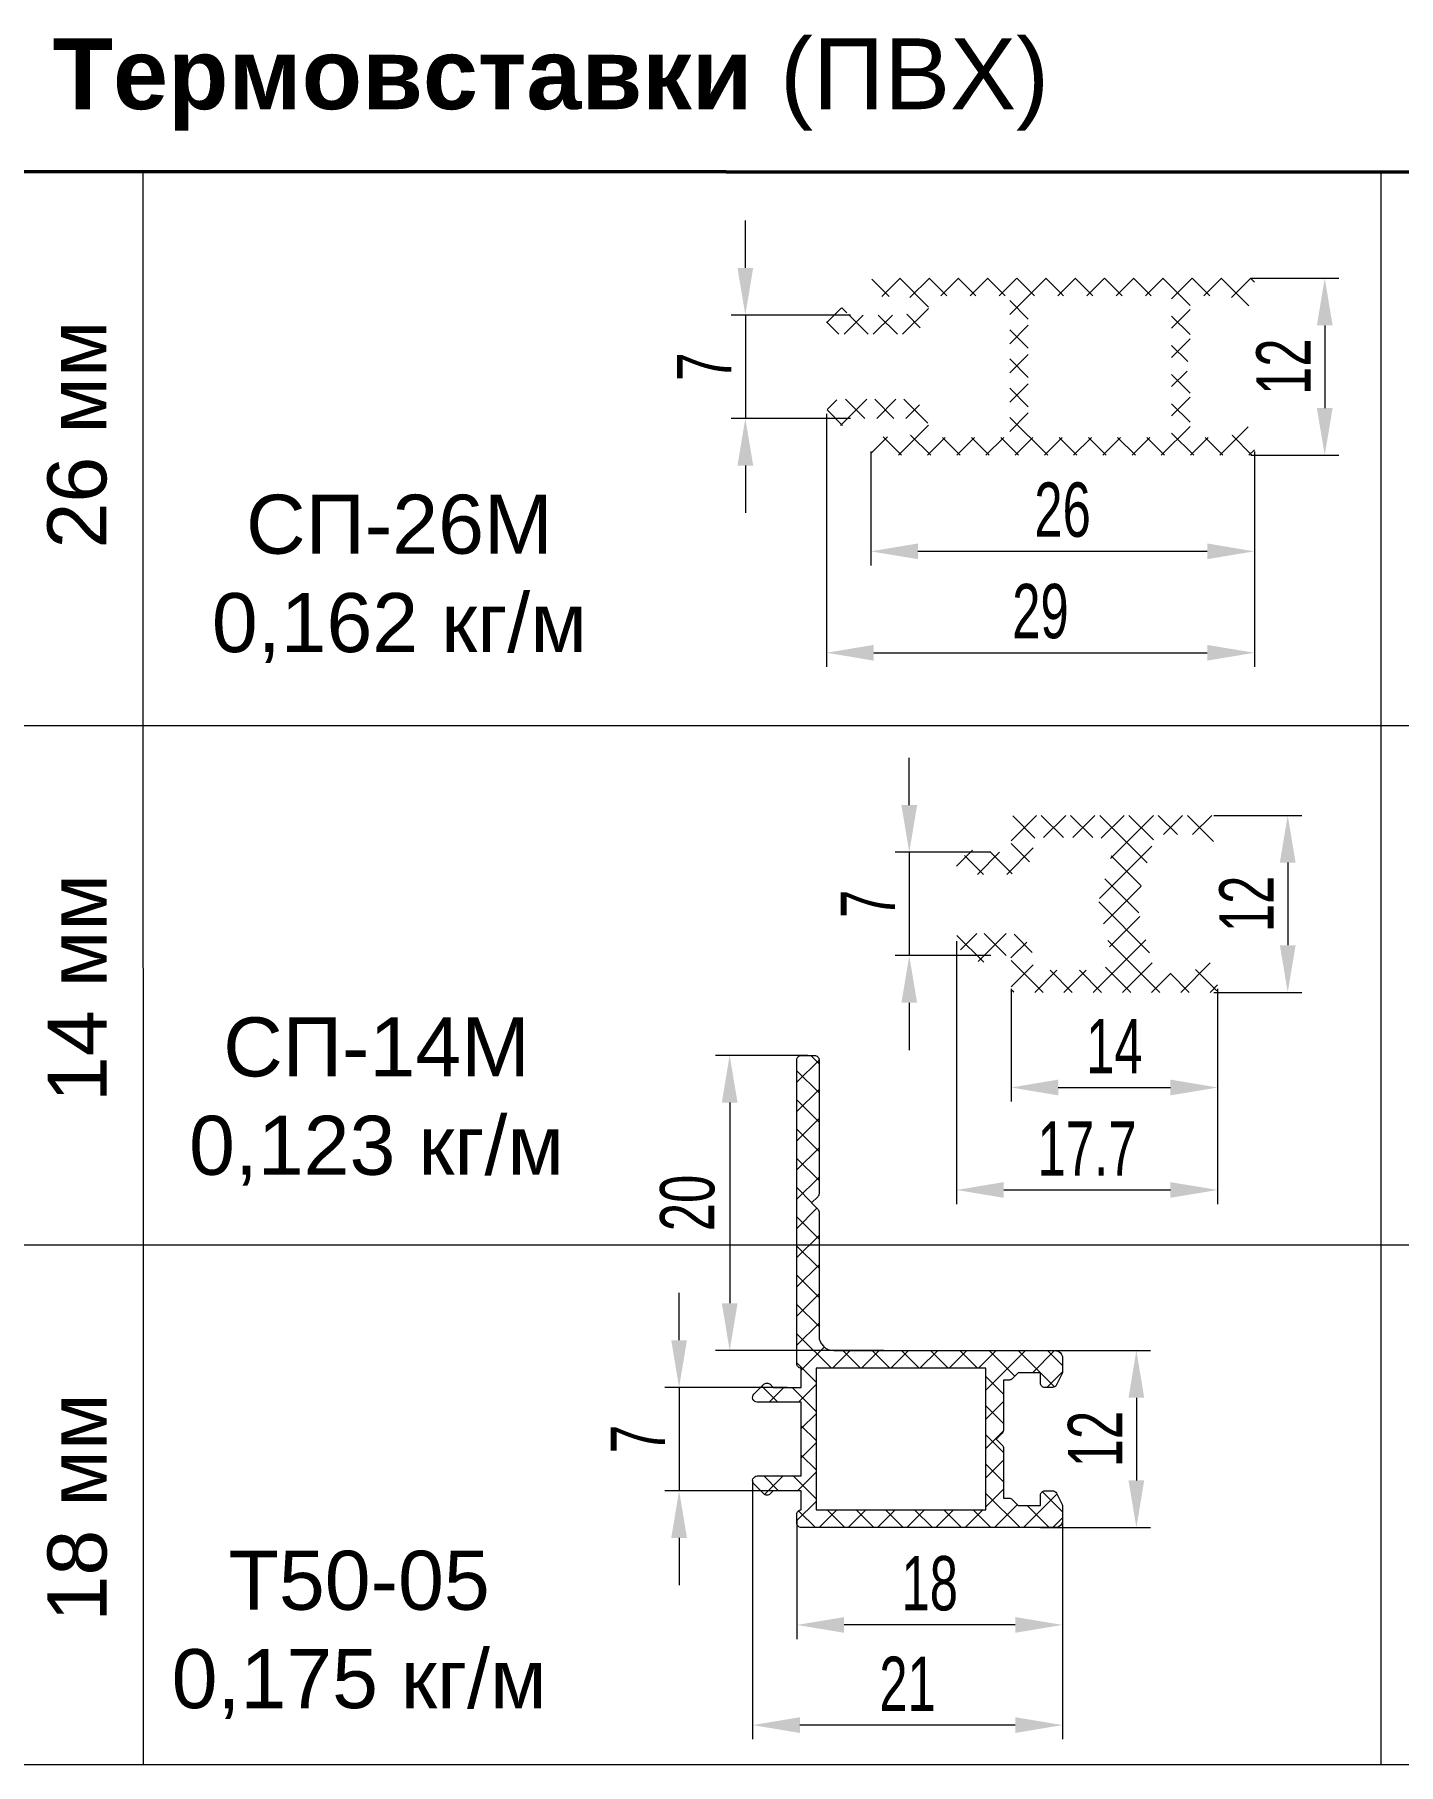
# Model space of a CAD drawing. Extents: x -37 to 4620, y -49 to 348.
# Drawn here: x 3655.4 to 3713.2, y 51 to 124.3 of the extents above; entities that cross this region are included whole.
import ezdxf

# ---------------------------------------------------------------- set-up
doc = ezdxf.new("R2010")
doc.units = 0
doc.header["$LTSCALE"] = 5
doc.layers.get('0').update_dxf_attribs({"linetype": 'CONTINUOUS', "lineweight": 30})
doc.layers.get('DEFPOINTS').update_dxf_attribs({"linetype": 'CONTINUOUS'})
for name, color, linetype, lineweight in [('Dimentions', 5, 'CONTINUOUS', 15), ('Рамки', 1, 'CONTINUOUS', 15), ('Текстовый', 7, 'CONTINUOUS', 9), ('Уплотнители', 1, 'CONTINUOUS', 20), ('Штриховка', 1, 'CONTINUOUS', 5)]:
    doc.layers.add(name, color=color, linetype=linetype, lineweight=lineweight)
doc.styles.add('style23', font='russ.shx', dxfattribs={"width": 0.7, "height": 2.3})
doc.styles.add('Каталожный', font='arial.ttf', dxfattribs={"height": 2.5})
doc.dimstyles.new('MX2', dxfattribs={"dimtxt": 2.3, "dimasz": 2, "dimexe": 0.6, "dimexo": 0, "dimgap": 0.6, "dimtad": 1, "dimdec": 1, "dimlfac": 2, "dimdsep": 46, "dimtxsty": 'style23', "dimcen": 0, "dimclrd": 256, "dimclre": 256, "dimclrt": 256, "dimaunit": 1, "dimadec": 1, "dimazin": 2, "dimtfac": 1, "dimtdec": 1, "dimtmove": 0, "dimatfit": 3, "dimfxl": 1, "dimtolj": 1, "dimtzin": 0, "dimlwd": -1, "dimlwe": -1, "dimarcsym": 0})

# ---------------------------------------------------------------- blocks, each defined once
blk = doc.blocks.new('*D295')
at = {"layer": 'DEFPOINTS', "color": 0, "transparency": 16777216}
for p in [(3698.035, 68.529), (3698.035, 61.029), (3702.1, 61.029)]:
    blk.add_point(p, dxfattribs=at)
at = {"layer": 'Dimentions', "transparency": 16777216}
for p, q in [((3698.035, 68.529), (3702.7, 68.529)), ((3702.1, 66.529), (3702.1, 63.029)), ((3698.035, 61.029), (3702.7, 61.029))]:
    blk.add_line(p, q, dxfattribs=at)
for points in [[(3701.766, 66.529), (3702.433, 66.529), (3702.1, 68.529)], [(3701.766, 63.029), (3702.433, 63.029), (3702.1, 61.029)]]:
    blk.add_solid(points, dxfattribs=at)
at = {"layer": 'Dimentions', "transparency": 16777216, "insert": (3700.35, 64.779), "char_height": 2.3, "attachment_point": 5, "rotation": 90, "style": 'style23'}
blk.add_mtext('\\A1;12', dxfattribs=at)
blk = doc.blocks.new('*D296')
at = {"layer": 'DEFPOINTS', "color": 0, "transparency": 16777216}
for p in [(3698.972, 61.632), (3687.722, 61.404), (3687.722, 56.907)]:
    blk.add_point(p, dxfattribs=at)
at = {"layer": 'Dimentions', "transparency": 16777216}
for p, q in [((3698.972, 61.632), (3698.972, 56.307)), ((3687.722, 61.404), (3687.722, 56.307)), ((3696.972, 56.907), (3689.722, 56.907))]:
    blk.add_line(p, q, dxfattribs=at)
for points in [[(3689.722, 57.24), (3689.722, 56.574), (3687.722, 56.907)], [(3696.972, 57.24), (3696.972, 56.574), (3698.972, 56.907)]]:
    blk.add_solid(points, dxfattribs=at)
at = {"layer": 'Dimentions', "transparency": 16777216, "insert": (3693.347, 58.657), "char_height": 2.3, "attachment_point": 5, "style": 'style23'}
blk.add_mtext('\\A1;18', dxfattribs=at)
blk = doc.blocks.new('*D297')
at = {"layer": 'DEFPOINTS', "color": 0, "transparency": 16777216}
for p in [(3688.191, 81.029), (3684.875, 68.529), (3691.398, 68.529)]:
    blk.add_point(p, dxfattribs=at)
at = {"layer": 'Dimentions', "transparency": 16777216}
for p, q in [((3688.191, 81.029), (3684.275, 81.029)), ((3684.875, 79.029), (3684.875, 70.529)), ((3691.398, 68.529), (3684.275, 68.529))]:
    blk.add_line(p, q, dxfattribs=at)
for points in [[(3684.542, 79.029), (3685.209, 79.029), (3684.875, 81.029)], [(3684.542, 70.529), (3685.209, 70.529), (3684.875, 68.529)]]:
    blk.add_solid(points, dxfattribs=at)
at = {"layer": 'Dimentions', "transparency": 16777216, "insert": (3683.093, 74.779), "char_height": 2.3, "attachment_point": 5, "rotation": 90, "style": 'style23'}
blk.add_mtext('\\A1;20', dxfattribs=at)
blk = doc.blocks.new('*D298')
at = {"layer": 'DEFPOINTS', "color": 0, "transparency": 16777216}
for p in [(3685.847, 63.018), (3698.972, 61.632), (3685.847, 52.665)]:
    blk.add_point(p, dxfattribs=at)
at = {"layer": 'Dimentions', "transparency": 16777216}
for p, q in [((3685.847, 63.018), (3685.847, 52.065)), ((3698.972, 61.632), (3698.972, 52.065)), ((3696.972, 52.665), (3687.847, 52.665))]:
    blk.add_line(p, q, dxfattribs=at)
for points in [[(3687.847, 52.998), (3687.847, 52.331), (3685.847, 52.665)], [(3696.972, 52.998), (3696.972, 52.331), (3698.972, 52.665)]]:
    blk.add_solid(points, dxfattribs=at)
at = {"layer": 'Dimentions', "transparency": 16777216, "insert": (3692.41, 54.415), "char_height": 2.3, "attachment_point": 5, "style": 'style23'}
blk.add_mtext('\\A1;21', dxfattribs=at)
blk = doc.blocks.new('*D299')
at = {"layer": 'DEFPOINTS', "color": 0, "transparency": 16777216}
for p in [(3687.316, 66.966), (3682.733, 62.591), (3687.316, 62.591)]:
    blk.add_point(p, dxfattribs=at)
at = {"layer": 'Dimentions', "transparency": 16777216}
for p, q in [((3682.733, 68.966), (3682.733, 70.966)), ((3687.316, 66.966), (3682.133, 66.966)), ((3682.733, 66.966), (3682.733, 62.591)), ((3687.316, 62.591), (3682.133, 62.591)), ((3682.733, 60.591), (3682.733, 58.591))]:
    blk.add_line(p, q, dxfattribs=at)
for points in [[(3682.4, 68.966), (3683.067, 68.966), (3682.733, 66.966)], [(3682.4, 60.591), (3683.067, 60.591), (3682.733, 62.591)]]:
    blk.add_solid(points, dxfattribs=at)
at = {"layer": 'Dimentions', "transparency": 16777216, "insert": (3680.983, 64.779), "char_height": 2.3, "attachment_point": 5, "rotation": 90, "style": 'style23'}
blk.add_mtext('\\A1;7', dxfattribs=at)
blk = doc.blocks.new('*D300')
at = {"layer": 'DEFPOINTS', "color": 0, "transparency": 16777216}
for p in [(3695.931, 89.633), (3692.482, 85.258), (3695.931, 85.258)]:
    blk.add_point(p, dxfattribs=at)
at = {"layer": 'Dimentions', "transparency": 16777216}
for p, q in [((3692.482, 91.633), (3692.482, 93.633)), ((3695.931, 89.633), (3691.882, 89.633)), ((3692.482, 89.633), (3692.482, 85.258)), ((3695.931, 85.258), (3691.882, 85.258)), ((3692.482, 83.258), (3692.482, 81.258))]:
    blk.add_line(p, q, dxfattribs=at)
for points in [[(3692.149, 91.633), (3692.815, 91.633), (3692.482, 89.633)], [(3692.149, 83.258), (3692.815, 83.258), (3692.482, 85.258)]]:
    blk.add_solid(points, dxfattribs=at)
at = {"layer": 'Dimentions', "transparency": 16777216, "insert": (3690.732, 87.446), "char_height": 2.3, "attachment_point": 5, "rotation": 90, "style": 'style23'}
blk.add_mtext('\\A1;7', dxfattribs=at)
blk = doc.blocks.new('*D301')
at = {"layer": 'DEFPOINTS', "color": 0, "transparency": 16777216}
for p in [(3696.792, 83.852), (3705.542, 83.852), (3705.542, 79.67)]:
    blk.add_point(p, dxfattribs=at)
at = {"layer": 'Dimentions', "transparency": 16777216}
for p, q in [((3696.792, 83.852), (3696.792, 79.07)), ((3705.542, 83.852), (3705.542, 79.07)), ((3698.792, 79.67), (3703.542, 79.67))]:
    blk.add_line(p, q, dxfattribs=at)
for points in [[(3698.792, 80.004), (3698.792, 79.337), (3696.792, 79.67)], [(3703.542, 80.004), (3703.542, 79.337), (3705.542, 79.67)]]:
    blk.add_solid(points, dxfattribs=at)
at = {"layer": 'Dimentions', "transparency": 16777216, "insert": (3701.167, 81.42), "char_height": 2.3, "attachment_point": 5, "style": 'style23'}
blk.add_mtext('\\A1;14', dxfattribs=at)
blk = doc.blocks.new('*D302')
at = {"layer": 'DEFPOINTS', "color": 0, "transparency": 16777216}
for p in [(3694.48, 85.873), (3705.542, 83.852), (3705.542, 75.33)]:
    blk.add_point(p, dxfattribs=at)
at = {"layer": 'Dimentions', "transparency": 16777216}
for p, q in [((3694.48, 85.873), (3694.48, 74.73)), ((3705.542, 83.852), (3705.542, 74.73)), ((3696.48, 75.33), (3703.542, 75.33))]:
    blk.add_line(p, q, dxfattribs=at)
for points in [[(3696.48, 75.663), (3696.48, 74.997), (3694.48, 75.33)], [(3703.542, 75.663), (3703.542, 74.997), (3705.542, 75.33)]]:
    blk.add_solid(points, dxfattribs=at)
at = {"layer": 'Dimentions', "transparency": 16777216, "insert": (3700.011, 77.08), "char_height": 2.3, "attachment_point": 5, "style": 'style23'}
blk.add_mtext('\\A1;17.7', dxfattribs=at)
blk = doc.blocks.new('*D303')
at = {"layer": 'DEFPOINTS', "color": 0, "transparency": 16777216}
for p in [(3705.386, 91.196), (3705.386, 83.696), (3708.51, 83.696)]:
    blk.add_point(p, dxfattribs=at)
at = {"layer": 'Dimentions', "transparency": 16777216}
for p, q in [((3705.386, 91.196), (3709.11, 91.196)), ((3708.51, 89.196), (3708.51, 85.696)), ((3705.386, 83.696), (3709.11, 83.696))]:
    blk.add_line(p, q, dxfattribs=at)
for points in [[(3708.177, 89.196), (3708.844, 89.196), (3708.51, 91.196)], [(3708.177, 85.696), (3708.844, 85.696), (3708.51, 83.696)]]:
    blk.add_solid(points, dxfattribs=at)
at = {"layer": 'Dimentions', "transparency": 16777216, "insert": (3706.76, 87.446), "char_height": 2.3, "attachment_point": 5, "rotation": 90, "style": 'style23'}
blk.add_mtext('\\A1;12', dxfattribs=at)
blk = doc.blocks.new('*D304')
at = {"layer": 'DEFPOINTS', "color": 0, "transparency": 16777216}
for p in [(3689.988, 112.386), (3685.539, 108.011), (3689.988, 108.011)]:
    blk.add_point(p, dxfattribs=at)
at = {"layer": 'Dimentions', "transparency": 16777216}
for p, q in [((3685.539, 114.386), (3685.539, 116.386)), ((3689.988, 112.386), (3684.939, 112.386)), ((3685.539, 112.386), (3685.539, 108.011)), ((3689.988, 108.011), (3684.939, 108.011)), ((3685.539, 106.011), (3685.539, 104.011))]:
    blk.add_line(p, q, dxfattribs=at)
for points in [[(3685.206, 114.386), (3685.872, 114.386), (3685.539, 112.386)], [(3685.206, 106.011), (3685.872, 106.011), (3685.539, 108.011)]]:
    blk.add_solid(points, dxfattribs=at)
at = {"layer": 'Dimentions', "transparency": 16777216, "insert": (3683.789, 110.198), "char_height": 2.3, "attachment_point": 5, "rotation": 90, "style": 'style23'}
blk.add_mtext('\\A1;7', dxfattribs=at)
blk = doc.blocks.new('*D305')
at = {"layer": 'DEFPOINTS', "color": 0, "transparency": 16777216}
for p in [(3690.849, 106.605), (3707.099, 106.605), (3707.099, 102.379)]:
    blk.add_point(p, dxfattribs=at)
at = {"layer": 'Dimentions', "transparency": 16777216}
for p, q in [((3690.849, 106.605), (3690.849, 101.779)), ((3707.099, 106.605), (3707.099, 101.779)), ((3692.849, 102.379), (3705.099, 102.379))]:
    blk.add_line(p, q, dxfattribs=at)
for points in [[(3692.849, 102.713), (3692.849, 102.046), (3690.849, 102.379)], [(3705.099, 102.713), (3705.099, 102.046), (3707.099, 102.379)]]:
    blk.add_solid(points, dxfattribs=at)
at = {"layer": 'Dimentions', "transparency": 16777216, "insert": (3698.974, 104.129), "char_height": 2.3, "attachment_point": 5, "style": 'style23'}
blk.add_mtext('\\A1;26', dxfattribs=at)
blk = doc.blocks.new('*D306')
at = {"layer": 'DEFPOINTS', "color": 0, "transparency": 16777216}
for p in [(3688.974, 108.198), (3707.099, 106.605), (3707.099, 98.083)]:
    blk.add_point(p, dxfattribs=at)
at = {"layer": 'Dimentions', "transparency": 16777216}
for p, q in [((3688.974, 108.198), (3688.974, 97.483)), ((3707.099, 106.605), (3707.099, 97.483)), ((3690.974, 98.083), (3705.099, 98.083))]:
    blk.add_line(p, q, dxfattribs=at)
for points in [[(3690.974, 98.416), (3690.974, 97.749), (3688.974, 98.083)], [(3705.099, 98.416), (3705.099, 97.749), (3707.099, 98.083)]]:
    blk.add_solid(points, dxfattribs=at)
at = {"layer": 'Dimentions', "transparency": 16777216, "insert": (3698.037, 99.833), "char_height": 2.3, "attachment_point": 5, "style": 'style23'}
blk.add_mtext('\\A1;29', dxfattribs=at)
blk = doc.blocks.new('*D307')
at = {"layer": 'DEFPOINTS', "color": 0, "transparency": 16777216}
for p in [(3706.943, 113.948), (3706.943, 106.448), (3710.078, 106.448)]:
    blk.add_point(p, dxfattribs=at)
at = {"layer": 'Dimentions', "transparency": 16777216}
for p, q in [((3706.943, 113.948), (3710.678, 113.948)), ((3710.078, 111.948), (3710.078, 108.448)), ((3706.943, 106.448), (3710.678, 106.448))]:
    blk.add_line(p, q, dxfattribs=at)
for points in [[(3709.744, 111.948), (3710.411, 111.948), (3710.078, 113.948)], [(3709.744, 108.448), (3710.411, 108.448), (3710.078, 106.448)]]:
    blk.add_solid(points, dxfattribs=at)
at = {"layer": 'Dimentions', "transparency": 16777216, "insert": (3708.328, 110.198), "char_height": 2.3, "attachment_point": 5, "rotation": 90, "style": 'style23'}
blk.add_mtext('\\A1;12', dxfattribs=at)

msp = doc.modelspace()

# ---------------------------------------------------------------- hatches: boundary and pattern name
at = {"layer": 'Штриховка', "lineweight": 5}
h = msp.add_hatch(dxfattribs=at)
h.set_pattern_fill('ANSI37', color=256, scale=7, angle=90, style=0)
h.set_pattern_definition([(135, (-834.4567, 2596.23945), (-0.61871843, -0.61871843), []), (225, (-834.4567, 2596.23945), (0.61871843, -0.61871843), [])])
edge = h.paths.add_edge_path(flags=16)
edge.add_line((3703.434, 107.198), (3697.68, 107.198))
edge.add_arc((3697.68, 107.355), 0.156, 180, 270, ccw=False)
edge.add_line((3697.524, 107.355), (3697.524, 109.886))
edge.add_line((3697.524, 109.886), (3697.212, 110.198))
edge.add_line((3697.212, 110.198), (3697.524, 110.511))
edge.add_line((3697.524, 110.511), (3697.524, 113.042))
edge.add_arc((3697.68, 113.042), 0.156, 90, 180, ccw=False)
edge.add_line((3697.68, 113.198), (3703.434, 113.198))
edge.add_arc((3703.434, 113.042), 0.156, 0, 90, ccw=False)
edge.add_line((3703.59, 113.042), (3703.59, 107.355))
edge.add_arc((3703.434, 107.355), 0.156, -90, 0, ccw=False)
edge = h.paths.add_edge_path()
edge.add_line((3693.375, 107.314), (3693.213, 108.105))
edge.add_arc((3692.278, 107.855), 0.969, 15, 90)
edge.add_line((3692.278, 108.823), (3689.599, 108.823))
edge.add_arc((3689.599, 108.198), 0.625, 90, 180)
edge.add_line((3688.974, 108.198), (3688.974, 108.167))
edge.add_arc((3689.13, 108.167), 0.156, 180, 236.30993)
edge.add_line((3689.044, 108.037), (3689.512, 107.725))
edge.add_arc((3689.599, 107.855), 0.156, 236.30993, 306.61583)
edge.add_line((3689.692, 107.729), (3689.865, 107.951))
edge.add_arc((3689.988, 107.855), 0.156, 90, 142.09552, ccw=False)
edge.add_line((3689.988, 108.011), (3692.278, 108.011))
edge.add_arc((3692.278, 107.855), 0.156, 15, 90, ccw=False)
edge.add_line((3692.429, 107.895), (3692.554, 107.426))
edge.add_arc((3692.403, 107.386), 0.156, -90, 15, ccw=False)
edge.add_line((3692.403, 107.23), (3691.005, 107.23))
edge.add_arc((3691.005, 107.073), 0.156, 90, 180)
edge.add_line((3690.849, 107.073), (3690.849, 106.605))
edge.add_arc((3691.005, 106.605), 0.156, 180, 270)
edge.add_line((3691.005, 106.448), (3706.943, 106.448))
edge.add_arc((3706.943, 106.605), 0.156, 270, 360)
edge.add_line((3707.099, 106.605), (3707.099, 107.321))
edge.add_arc((3706.943, 107.321), 0.156, 0, 45)
edge.add_line((3707.053, 107.432), (3706.52, 107.965))
edge.add_arc((3706.409, 107.855), 0.156, 45, 90)
edge.add_line((3706.409, 108.011), (3706.318, 108.011))
edge.add_arc((3706.318, 107.855), 0.156, 90, 180)
edge.add_line((3706.162, 107.855), (3706.162, 107.355))
edge.add_arc((3706.005, 107.355), 0.156, -90, 0, ccw=False)
edge.add_line((3706.005, 107.198), (3704.53, 107.198))
edge.add_arc((3704.53, 107.355), 0.156, 180, 270, ccw=False)
edge.add_line((3704.373, 107.355), (3704.373, 109.886))
edge.add_line((3704.373, 109.886), (3704.061, 110.198))
edge.add_line((3704.061, 110.198), (3704.373, 110.511))
edge.add_line((3704.373, 110.511), (3704.373, 113.042))
edge.add_arc((3704.53, 113.042), 0.156, 90, 180, ccw=False)
edge.add_line((3704.53, 113.198), (3706.005, 113.198))
edge.add_arc((3706.005, 113.042), 0.156, 0, 90, ccw=False)
edge.add_line((3706.162, 113.042), (3706.162, 112.542))
edge.add_arc((3706.318, 112.542), 0.156, 180, 270)
edge.add_line((3706.318, 112.386), (3706.409, 112.386))
edge.add_arc((3706.409, 112.542), 0.156, 270, 315)
edge.add_line((3706.52, 112.432), (3707.053, 112.965))
edge.add_arc((3706.943, 113.076), 0.156, 315, 360)
edge.add_line((3707.099, 113.076), (3707.099, 113.792))
edge.add_arc((3706.943, 113.792), 0.156, 0, 90)
edge.add_line((3706.943, 113.948), (3691.005, 113.948))
edge.add_arc((3691.005, 113.792), 0.156, 90, 180)
edge.add_line((3690.849, 113.792), (3690.849, 113.323))
edge.add_arc((3691.005, 113.323), 0.156, 180, 270)
edge.add_line((3691.005, 113.167), (3692.403, 113.167))
edge.add_arc((3692.403, 113.011), 0.156, -15, 90, ccw=False)
edge.add_line((3692.554, 112.97), (3692.429, 112.502))
edge.add_arc((3692.278, 112.542), 0.156, 270, 345, ccw=False)
edge.add_line((3692.278, 112.386), (3689.988, 112.386))
edge.add_arc((3689.988, 112.542), 0.156, 217.90448, 270, ccw=False)
edge.add_line((3689.865, 112.446), (3689.692, 112.668))
edge.add_arc((3689.599, 112.542), 0.156, 53.38417, 123.69007)
edge.add_line((3689.512, 112.672), (3689.044, 112.36))
edge.add_arc((3689.13, 112.23), 0.156, 123.69007, 180)
edge.add_line((3688.974, 112.23), (3688.974, 112.198))
edge.add_arc((3689.599, 112.198), 0.625, 180, 270)
edge.add_line((3689.599, 111.573), (3692.278, 111.573))
edge.add_arc((3692.278, 112.542), 0.969, 270, 345)
edge.add_line((3693.213, 112.291), (3693.375, 113.083))
edge.add_arc((3693.526, 113.042), 0.156, 90, 165, ccw=False)
edge.add_line((3693.526, 113.198), (3696.585, 113.198))
edge.add_arc((3696.585, 113.042), 0.156, 0, 90, ccw=False)
edge.add_line((3696.741, 113.042), (3696.741, 107.355))
edge.add_arc((3696.585, 107.355), 0.156, -90, 0, ccw=False)
edge.add_line((3696.585, 107.198), (3693.526, 107.198))
edge.add_arc((3693.526, 107.355), 0.156, 195, 270, ccw=False)
h = msp.add_hatch(dxfattribs=at)
h.set_pattern_fill('ANSI37', color=256, scale=7, angle=90, style=0)
h.set_pattern_definition([(135, (-822.3846, 2551.3212), (-0.61871843, -0.61871843), []), (225, (-822.3846, 2551.3212), (0.61871843, -0.61871843), [])])
edge = h.paths.add_edge_path()
edge.add_line((3694.48, 86.04), (3694.48, 85.706))
edge.add_arc((3694.636, 85.706), 0.156, 180, 236.30993)
edge.add_line((3694.549, 85.576), (3695.455, 84.972))
edge.add_arc((3695.542, 85.102), 0.156, 236.30993, 306.61583)
edge.add_line((3695.635, 84.977), (3695.808, 85.198))
edge.add_arc((3695.931, 85.102), 0.156, 90, 142.09552, ccw=False)
edge.add_line((3695.931, 85.258), (3696.636, 85.258))
edge.add_arc((3696.636, 85.102), 0.156, 0, 90, ccw=False)
edge.add_line((3696.792, 85.102), (3696.792, 83.852))
edge.add_arc((3696.948, 83.852), 0.156, 180, 270)
edge.add_line((3696.948, 83.696), (3705.386, 83.696))
edge.add_arc((3705.386, 83.852), 0.156, 270, 360)
edge.add_line((3705.542, 83.852), (3705.542, 84.569))
edge.add_arc((3705.386, 84.569), 0.156, 0, 45)
edge.add_line((3705.496, 84.679), (3704.963, 85.213))
edge.add_arc((3704.852, 85.102), 0.156, 45, 90)
edge.add_line((3704.852, 85.258), (3704.761, 85.258))
edge.add_arc((3704.761, 85.102), 0.156, 90, 180)
edge.add_line((3704.605, 85.102), (3704.605, 84.665))
edge.add_arc((3704.448, 84.665), 0.156, -90, 0, ccw=False)
edge.add_line((3704.448, 84.508), (3703.006, 84.508))
edge.add_arc((3703.006, 84.665), 0.156, 195, 270, ccw=False)
edge.add_line((3702.855, 84.624), (3702.11, 87.405))
edge.add_arc((3702.261, 87.446), 0.156, 165, 195, ccw=False)
edge.add_line((3702.11, 87.486), (3702.855, 90.268))
edge.add_arc((3703.006, 90.227), 0.156, 90, 165, ccw=False)
edge.add_line((3703.006, 90.383), (3704.448, 90.383))
edge.add_arc((3704.448, 90.227), 0.156, 0, 90, ccw=False)
edge.add_line((3704.605, 90.227), (3704.605, 89.79))
edge.add_arc((3704.761, 89.79), 0.156, 180, 270)
edge.add_line((3704.761, 89.633), (3704.852, 89.633))
edge.add_arc((3704.852, 89.79), 0.156, 270, 315)
edge.add_line((3704.963, 89.679), (3705.496, 90.213))
edge.add_arc((3705.386, 90.323), 0.156, 315, 360)
edge.add_line((3705.542, 90.323), (3705.542, 91.04))
edge.add_arc((3705.386, 91.04), 0.156, 0, 90)
edge.add_line((3705.386, 91.196), (3696.948, 91.196))
edge.add_arc((3696.948, 91.04), 0.156, 90, 180)
edge.add_line((3696.792, 91.04), (3696.792, 89.79))
edge.add_arc((3696.636, 89.79), 0.156, -90, 0, ccw=False)
edge.add_line((3696.636, 89.633), (3695.931, 89.633))
edge.add_arc((3695.931, 89.79), 0.156, 217.90448, 270, ccw=False)
edge.add_line((3695.808, 89.694), (3695.635, 89.915))
edge.add_arc((3695.542, 89.79), 0.156, 53.38417, 123.69007)
edge.add_line((3695.455, 89.92), (3694.549, 89.316))
edge.add_arc((3694.636, 89.186), 0.156, 123.69007, 180)
edge.add_line((3694.48, 89.186), (3694.48, 88.852))
edge.add_arc((3694.636, 88.852), 0.156, 180, 270)
edge.add_line((3694.636, 88.696), (3696.636, 88.696))
edge.add_arc((3696.636, 89.79), 1.094, 270, 360)
edge.add_line((3697.73, 89.79), (3697.73, 90.102))
edge.add_arc((3697.886, 90.102), 0.156, 90, 180, ccw=False)
edge.add_line((3697.886, 90.258), (3700.421, 90.258))
edge.add_arc((3700.421, 89.633), 0.625, -15, 90, ccw=False)
edge.add_line((3701.024, 89.472), (3700.492, 87.486))
edge.add_arc((3700.643, 87.446), 0.156, 165, 195)
edge.add_line((3700.492, 87.405), (3701.024, 85.42))
edge.add_arc((3700.421, 85.258), 0.625, -90, 15, ccw=False)
edge.add_line((3700.421, 84.633), (3697.886, 84.633))
edge.add_arc((3697.886, 84.79), 0.156, 180, 270, ccw=False)
edge.add_line((3697.73, 84.79), (3697.73, 85.102))
edge.add_arc((3696.636, 85.102), 1.094, 0, 90)
edge.add_line((3696.636, 86.196), (3694.636, 86.196))
edge.add_arc((3694.636, 86.04), 0.156, 90, 180)
h = msp.add_hatch(dxfattribs=at)
h.set_pattern_fill('ANSI37', color=256, scale=7, angle=90, style=0)
h.set_pattern_definition([(135, (-828.6787, 2573.5686), (-0.61871843, -0.61871843), []), (225, (-828.6787, 2573.5686), (0.61871843, -0.61871843), [])])
h.paths.add_polyline_path([(3688.535, 61.779), (3695.722, 61.779), (3695.722, 67.779), (3688.535, 67.779)], flags=16)
edge = h.paths.add_edge_path()
edge.add_line((3688.66, 80.841), (3688.66, 75.169))
edge.add_arc((3688.472, 75.169), 0.187, -45, 0, ccw=False)
edge.add_line((3688.605, 75.036), (3688.347, 74.779))
edge.add_line((3688.347, 74.779), (3688.605, 74.521))
edge.add_arc((3688.472, 74.389), 0.187, 0, 45, ccw=False)
edge.add_line((3688.66, 74.389), (3688.66, 69.154))
edge.add_arc((3689.285, 69.154), 0.625, 180, 270)
edge.add_line((3689.285, 68.529), (3698.66, 68.529))
edge.add_arc((3698.66, 68.216), 0.312, 0, 90, ccw=False)
edge.add_line((3698.972, 68.216), (3698.972, 67.636))
edge.add_arc((3698.785, 67.636), 0.188, -26.56505, 0, ccw=False)
edge.add_line((3698.952, 67.552), (3698.712, 67.07))
edge.add_arc((3698.544, 67.154), 0.187, 270, 333.43495, ccw=False)
edge.add_line((3698.544, 66.966), (3698.222, 66.966))
edge.add_arc((3698.222, 67.154), 0.187, 180, 270, ccw=False)
edge.add_line((3698.035, 67.154), (3698.035, 67.591))
edge.add_line((3698.035, 67.591), (3697.097, 67.591))
edge.add_line((3697.097, 67.591), (3696.84, 67.334))
edge.add_arc((3696.707, 67.466), 0.188, 270, 315, ccw=False)
edge.add_line((3696.707, 67.279), (3696.472, 67.279))
edge.add_line((3696.472, 67.279), (3696.472, 65.169))
edge.add_arc((3696.285, 65.169), 0.187, -45, 0, ccw=False)
edge.add_line((3696.417, 65.036), (3696.16, 64.779))
edge.add_line((3696.16, 64.779), (3696.417, 64.521))
edge.add_arc((3696.285, 64.389), 0.187, 0, 45, ccw=False)
edge.add_line((3696.472, 64.389), (3696.472, 62.279))
edge.add_line((3696.472, 62.279), (3696.707, 62.279))
edge.add_arc((3696.707, 62.091), 0.187, 45, 90, ccw=False)
edge.add_line((3696.84, 62.224), (3697.097, 61.966))
edge.add_line((3697.097, 61.966), (3698.035, 61.966))
edge.add_line((3698.035, 61.966), (3698.035, 62.404))
edge.add_arc((3698.222, 62.404), 0.188, 90, 180, ccw=False)
edge.add_line((3698.222, 62.591), (3698.544, 62.591))
edge.add_arc((3698.544, 62.404), 0.187, 26.56505, 90, ccw=False)
edge.add_line((3698.712, 62.488), (3698.952, 62.006))
edge.add_arc((3698.785, 61.922), 0.188, 0, 26.56505, ccw=False)
edge.add_line((3698.972, 61.922), (3698.972, 61.341))
edge.add_arc((3698.66, 61.341), 0.312, 270, 360, ccw=False)
edge.add_line((3698.66, 61.029), (3687.91, 61.029))
edge.add_arc((3687.91, 61.216), 0.187, 180, 270, ccw=False)
edge.add_line((3687.722, 61.216), (3687.722, 61.591))
edge.add_arc((3687.91, 61.591), 0.187, 90, 180, ccw=False)
edge.add_line((3687.91, 61.779), (3687.91, 62.591))
edge.add_line((3687.91, 62.591), (3686.722, 62.591))
edge.add_line((3686.722, 62.591), (3686.59, 62.459))
edge.add_arc((3686.457, 62.591), 0.188, 225, 315, ccw=False)
edge.add_line((3686.324, 62.459), (3685.905, 62.878))
edge.add_arc((3686.045, 63.018), 0.198, 90, 225, ccw=False)
edge.add_line((3686.045, 63.216), (3687.91, 63.216))
edge.add_line((3687.91, 63.216), (3687.91, 66.341))
edge.add_line((3687.91, 66.341), (3686.045, 66.341))
edge.add_arc((3686.045, 66.539), 0.198, 135, 270, ccw=False)
edge.add_line((3685.905, 66.68), (3686.324, 67.099))
edge.add_arc((3686.457, 66.966), 0.188, 45, 135, ccw=False)
edge.add_line((3686.59, 67.099), (3686.722, 66.966))
edge.add_line((3686.722, 66.966), (3687.91, 66.966))
edge.add_line((3687.91, 66.966), (3687.91, 67.779))
edge.add_arc((3687.91, 67.966), 0.187, 180, 270, ccw=False)
edge.add_line((3687.722, 67.966), (3687.722, 80.841))
edge.add_arc((3687.91, 80.841), 0.187, 90, 180, ccw=False)
edge.add_line((3687.91, 81.029), (3688.472, 81.029))
edge.add_arc((3688.472, 80.841), 0.188, 0, 90, ccw=False)

# ---------------------------------------------------------------- linework, layer by layer
at = {"linetype": 'Continuous', "lineweight": 50}
msp.add_line((3654.466, 118.465), (3759.998, 118.41, 0.019), dxfattribs=at)
at = {"layer": 'Рамки', "linetype": 'Continuous'}
for p, q in [((3660.022, 118.462), (3660.032, 51)), ((3712.456, 118.445), (3712.457, 51)), ((3654.465, 95), (3759.998, 95)), ((3654.465, 73), (3759.998, 73)), ((3654.465, 51), (3759.998, 51))]:
    msp.add_line(p, q, dxfattribs=at)
at = {"layer": 'Уплотнители'}
msp.add_lwpolyline([(3688.66, 80.841), (3688.66, 75.169, -0.198912), (3688.605, 75.036), (3688.347, 74.779), (3688.605, 74.521, -0.198912), (3688.66, 74.389), (3688.66, 69.154, 0.414214), (3689.285, 68.529), (3698.66, 68.529, -0.414214), (3698.972, 68.216), (3698.972, 67.636, -0.116434), (3698.952, 67.552), (3698.712, 67.07, -0.284079), (3698.544, 66.966), (3698.222, 66.966, -0.414214), (3698.035, 67.154), (3698.035, 67.591), (3697.097, 67.591), (3696.84, 67.334, -0.198912), (3696.707, 67.279), (3696.472, 67.279), (3696.472, 65.169, -0.198912), (3696.417, 65.036), (3696.16, 64.779), (3696.417, 64.521, -0.198912), (3696.472, 64.389), (3696.472, 62.279), (3696.707, 62.279, -0.198912), (3696.84, 62.224), (3697.097, 61.966), (3698.035, 61.966), (3698.035, 62.404, -0.414214), (3698.222, 62.591), (3698.544, 62.591, -0.284079), (3698.712, 62.488), (3698.952, 62.006, -0.116434), (3698.972, 61.922), (3698.972, 61.341, -0.414214), (3698.66, 61.029), (3687.91, 61.029, -0.414214), (3687.722, 61.216), (3687.722, 61.591, -0.414214), (3687.91, 61.779), (3687.91, 62.591), (3686.722, 62.591), (3686.59, 62.459, -0.414214), (3686.324, 62.459), (3685.905, 62.878, -0.668179), (3686.045, 63.216), (3687.91, 63.216), (3687.91, 66.341), (3686.045, 66.341, -0.668179), (3685.905, 66.68), (3686.324, 67.099, -0.414214), (3686.59, 67.099), (3686.722, 66.966), (3687.91, 66.966), (3687.91, 67.779, -0.414214), (3687.722, 67.966), (3687.722, 80.841, -0.414214), (3687.91, 81.029), (3688.472, 81.029, -0.414214)], format="xyb", close=True, dxfattribs=at)
msp.add_lwpolyline([(3688.535, 61.779), (3695.722, 61.779), (3695.722, 67.779), (3688.535, 67.779)], close=True, dxfattribs=at)

# ---------------------------------------------------------------- texts
at = {"layer": 'Текстовый', "color": 1, "linetype": 'Continuous', "attachment_point": 1, "style": 'Каталожный'}
for s, insert, char_height, width in [('\\pxqc;{\\fArial|b1|i0|c204|p34;\\C256;Термовставки \\fArial|b0|i0|c204|p34;(ПВХ) }', (3594.8, 124.105, -0.02), 3, 165), ('\\pxqc;СП-26М \\P0,162 кг/м', (3662.635, 104.778), 2.5, 16.50062), ('\\pxqc;СП-14М \\P0,123 кг/м', (3661.669, 82.639), 2.5, 16.50062), ('\\pxqc;Т50-05\\P0,175 кг/м', (3660.932, 60.049), 2.5, 16.50062)]:
    msp.add_mtext(s, dxfattribs=dict(at, insert=insert, char_height=char_height, width=width))
at = {"layer": 'Текстовый', "color": 1, "linetype": 'Continuous', "char_height": 2.5, "width": 21.76187, "attachment_point": 5, "rotation": 90, "style": 'Каталожный'}
for s, insert in [('\\pxqc;26 мм', (3657.245, 107.328)), ('\\pxqc;14 мм', (3657.245, 83.882)), ('\\pxqc;18 мм', (3657.251, 61.882))]:
    msp.add_mtext(s, dxfattribs=dict(at, insert=insert))

# ---------------------------------------------------------------- dimensions: what is measured, and where the dimension line sits
at = {"layer": 'Dimentions'}
for base, p1, p2, angle, picture, middle in [((3685.539, 108.011, 0.003), (3689.988, 112.386, 0.003), (3689.988, 108.011, 0.003), 90, '*D304', (3683.789, 110.198, 0.003)), ((3710.078, 106.448, 0.003), (3706.943, 113.948, 0.003), (3706.943, 106.448, 0.003), 90, '*D307', (3708.328, 110.198, 0.003)), ((3692.482, 85.258, -31.197), (3695.931, 89.633, -31.197), (3695.931, 85.258, -31.197), 90, '*D300', (3690.732, 87.446, -31.197)), ((3708.51, 83.696, -31.197), (3705.386, 91.196, -31.197), (3705.386, 83.696, -31.197), 90, '*D303', (3706.76, 87.446, -31.197)), ((3684.875, 68.529), (3688.191, 81.029), (3691.398, 68.529), 270, '*D297', (3683.093, 74.779)), ((3682.733, 62.591), (3687.316, 66.966), (3687.316, 62.591), 270, '*D299', (3680.983, 64.779)), ((3702.1, 61.029), (3698.035, 68.529), (3698.035, 61.029), 270, '*D295', (3700.35, 64.779))]:
    dim = msp.add_linear_dim(base=base, p1=p1, p2=p2, angle=angle, dimstyle='MX2', override={"dimlfac": 1.6}, dxfattribs=at)
    dim.commit()
    dim.dimension.update_dxf_attribs({"geometry": picture, "text_midpoint": middle})
for base, p1, p2, picture, middle in [((3707.099, 98.083, 0.003), (3688.974, 108.198, 0.003), (3707.099, 106.605, 0.003), '*D306', (3698.037, 99.833, 0.003)), ((3707.099, 102.379, 0.003), (3690.849, 106.605, 0.003), (3707.099, 106.605, 0.003), '*D305', (3698.974, 104.129, 0.003)), ((3705.542, 75.33, -31.197), (3694.48, 85.873, -31.197), (3705.542, 83.852, -31.197), '*D302', (3700.011, 77.08, -31.197)), ((3705.542, 79.67, -31.197), (3696.792, 83.852, -31.197), (3705.542, 83.852, -31.197), '*D301', (3701.167, 81.42, -31.197)), ((3685.847, 52.665), (3698.972, 61.632), (3685.847, 63.018), '*D298', (3692.41, 54.415)), ((3687.722, 56.907), (3698.972, 61.632), (3687.722, 61.404), '*D296', (3693.347, 58.657))]:
    dim = msp.add_linear_dim(base=base, p1=p1, p2=p2, dimstyle='MX2', override={"dimlfac": 1.6}, dxfattribs=at)
    dim.commit()
    dim.dimension.update_dxf_attribs({"geometry": picture, "text_midpoint": middle})

doc.saveas('drawing.dxf')
